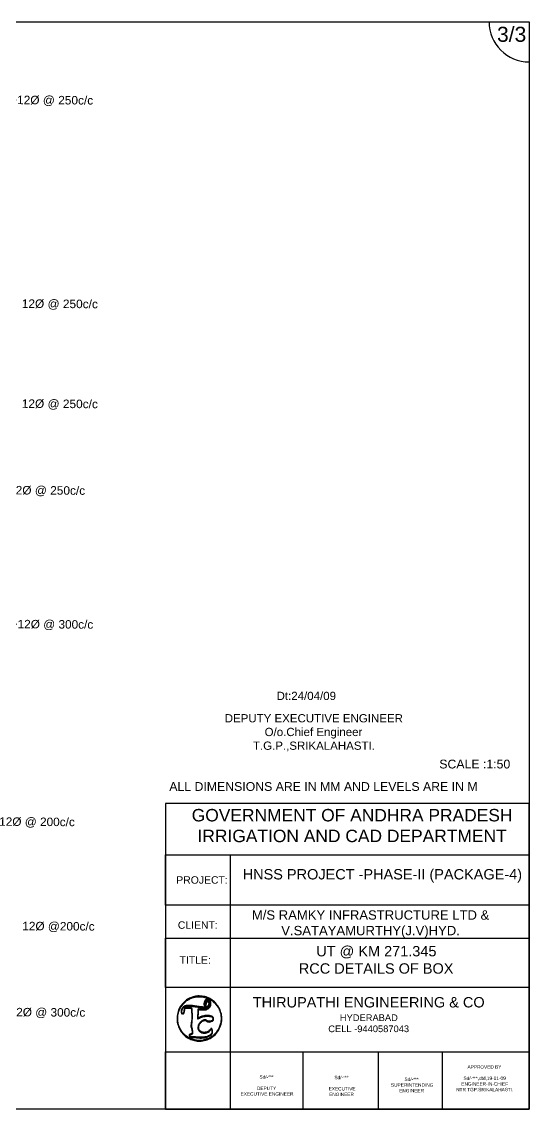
# Model space of a CAD drawing. Header units: millimetres. Extents: x 5124 to 6568637, y 2311 to 91879094.
# Drawn here: x 3739294 to 3749681, y 45933877 to 45956145 of the extents above; entities that cross this region are included whole.
import ezdxf

# ---------------------------------------------------------------- set-up
doc = ezdxf.new("R2010")
doc.units = ezdxf.units.MM
doc.header["$MEASUREMENT"] = 0
doc.layers.add('DRAWING', color=7, linetype='Continuous')
doc.layers.add('TEXT', color=7, linetype='Continuous')
doc.styles.get("Standard").update_dxf_attribs({"font": 'arial.ttf', "height": 150})

msp = doc.modelspace()

# ---------------------------------------------------------------- linework, layer by layer
for points in [[(3742852.8, 45936190.9, 0.011371), (3742802.2, 45936178.7, 0.02579), (3742764.8, 45936166.7, 0.027062), (3742729.8, 45936151.2, 0.013799), (3742687.7, 45936128.3, 0.049276), (3742649.7, 45936100.8, 0.020623), (3742604.1, 45936057.1, 0.020736), (3742561.3, 45936008.7, 0.039557), (3742531.9, 45935966, 0.070595), (3742484.8, 45935849.2, 0.067578), (3742471.1, 45935722.1, 0.067285), (3742491.8, 45935595.4, 0.06891), (3742545.3, 45935479.9, 0.057705), (3742608.3, 45935403.1, 0.054334), (3742688.3, 45935341, 0.05355), (3742781, 45935296.9, 0.052844), (3742881.4, 45935273.2, 0.040381), (3742937.9, 45935270.6, 0.03202), (3742998.8, 45935276.6, 0.031364), (3743059.8, 45935290.7, 0.03411), (3743116.8, 45935311.9, 0.075635), (3743231, 45935386.1, 0.073326), (3743319.4, 45935491.6, 0.073591), (3743373.4, 45935617.8, 0.077104), (3743387.3, 45935752.1, 0.004861), (3743385.1, 45935789.4, 0.019003), (3743382.6, 45935812.3, 0.02286), (3743378.6, 45935832.9, 0.009468), (3743371.4, 45935860.3, 0.065489), (3743327.2, 45935963.1, 0.057691), (3743256.3, 45936055.9, 0.058022), (3743166.5, 45936129.6, 0.068022), (3743066.8, 45936176.1, 0.035725), (3743016.5, 45936187.8, 0.021943), (3742956.1, 45936194.6, 0.021989), (3742897.3, 45936196.1, 0.048915)], [(3743042.7, 45936166.2, -0.010053), (3743075.7, 45936156.8, -0.02116), (3743100.7, 45936147.9, -0.022523), (3743124, 45936137.2, -0.013074), (3743150.9, 45936122.5, -0.040153), (3743201.2, 45936087.6, -0.032263), (3743249.4, 45936042.6, -0.031944), (3743291.9, 45935991.2, -0.036921), (3743325.3, 45935937.2, -0.012801), (3743336.6, 45935914, -0.018323), (3743345.4, 45935892.9, -0.011926), (3743351.4, 45935875.3, -0.421559), (3743349.6, 45935871.8, 0.438354), (3743349.3, 45935871.2, 0.035377), (3743350.1, 45935869.5, 0.030088), (3743351.5, 45935867.2, 0.016409), (3743353.6, 45935864.6, -0.136522), (3743363.5, 45935842.5, -0.015322), (3743370, 45935787.2, -0.019775), (3743372.9, 45935727.9, -0.035566), (3743369.8, 45935679.3, -0.046854), (3743349.5, 45935591.5, -0.049001), (3743313.4, 45935510.3, -0.049074), (3743262.2, 45935437.9, -0.047266), (3743197.3, 45935375.8, -0.036649), (3743162.3, 45935352.1, -0.020541), (3743116.7, 45935328.2, -0.020402), (3743070.8, 45935308.9, -0.050634), (3743035.5, 45935299.6, 0.011096), (3743028.9, 45935298.4, 0.006376), (3743021.1, 45935296.7, 0.006368), (3743013.2, 45935294.8, 0.010561), (3743006.7, 45935292.9, -0.075797), (3742945.9, 45935284.2, -0.036256), (3742867, 45935290.6, -0.035773), (3742786.8, 45935309, -0.053967), (3742721, 45935337.2, -0.043816), (3742646.5, 45935388.2, -0.050353), (3742585.8, 45935449.2, -0.04992), (3742538.1, 45935521.7, -0.041857), (3742502.3, 45935606.5, -0.041799), (3742491.8, 45935651, -0.022952), (3742486.1, 45935706.7, -0.022835), (3742485.5, 45935763.6, -0.036198), (3742490.8, 45935812.1, -0.027029), (3742500.8, 45935854.4, -0.021589), (3742516.1, 45935898.9, -0.021847), (3742534.8, 45935941, -0.030803), (3742555.4, 45935976.7, -0.030973), (3742580.5, 45936009.9, -0.014365), (3742616.9, 45936050, -0.013732), (3742654.2, 45936086.7, -0.048124), (3742681, 45936107.2, -0.015617), (3742702.3, 45936119.6, -0.006514), (3742731.8, 45936135.1, -0.006284), (3742761.1, 45936149.4, -0.02113), (3742780.7, 45936157.8, -0.047647), (3742839.6, 45936173.7, -0.034153), (3742907.5, 45936180.5, -0.033468), (3742977.5, 45936178.1, -0.039389)], [(3743069.2, 45936124.8, 0.079905), (3743057.1, 45936117.4, 0.042826), (3743044.8, 45936104.8, 0.042991), (3743035.1, 45936090.6, 0.097401), (3743031, 45936078.3, -0.017144), (3743029.9, 45936071.4, -0.007361), (3743028, 45936062.3, -0.007273), (3743025.6, 45936052.6, -0.009527), (3743023.2, 45936043.8, 0.057314), (3743020.1, 45936026.6, 0.105744), (3743022.2, 45936012.6, 0.129803), (3743029.4, 45936002.6, 0.112787), (3743040.9, 45935996.7, 0.089359), (3743054.6, 45935995.8, 0.205539), (3743063.4, 45936000.8, 0.119945), (3743068.8, 45936013.1, 0.023277), (3743071.9, 45936037.5, -0.017196), (3743074.7, 45936062.5, -0.101894), (3743079.2, 45936074.7, -0.209902), (3743086.5, 45936079.8, -0.109281), (3743097.8, 45936079.5, -0.199104), (3743112, 45936068.9, -0.104543), (3743119.3, 45936047.8, -0.087788), (3743117.9, 45936022, -0.092435), (3743107.7, 45935998.8, -0.140361), (3743084.2, 45935979.1, -0.085225), (3743048.7, 45935970.2, -0.045138), (3742993, 45935971, -0.010085), (3742898.5, 45935982.8, 0.001129), (3742806.9, 45935996, 0.010475), (3742767.2, 45936000.7, 0.019654), (3742737.1, 45936002.5, 0.009807), (3742699, 45936002.5, 0.021045), (3742658.8, 45936000, 0.064199), (3742632.2, 45935993.7, 0.07759), (3742610.9, 45935981.7, 0.04157), (3742588.9, 45935961, 0.033858), (3742573.7, 45935941.8, 0.055821), (3742564, 45935923.5, 0.056084), (3742558.6, 45935903.5, 0.03454), (3742556.6, 45935879.3, 0.036481), (3742558, 45935854.9, 0.103396), (3742563.6, 45935838.9, 0.148662), (3742573.7, 45935829.9, 0.109578), (3742588.4, 45935826.6, 0.120124), (3742603, 45935830.1, 0.145), (3742613, 45935839.8, 0.076305), (3742620.3, 45935858.8, 0.015923), (3742626.6, 45935893.8, -0.009484), (3742629.6, 45935911.3, -0.012925), (3742632.9, 45935926.8, -0.009784), (3742636.3, 45935939.5, -0.12767), (3742638.7, 45935943.7, -0.187867), (3742648.3, 45935947.9, -0.006627), (3742689.2, 45935949.1, -0.01166), (3742728.8, 45935948.9, -0.060862), (3742750.4, 45935945.6, -0.161099), (3742759.3, 45935939.5, -0.110854), (3742764.6, 45935928.4, -0.037878), (3742767.7, 45935906.5, -0.003666), (3742770.8, 45935853, 0.004284), (3742772, 45935833.5, 0.004704), (3742773.4, 45935814.6, 0.004401), (3742775, 45935798.5, 0.023561), (3742776.3, 45935789.8, -0.066487), (3742777.3, 45935774.3, -0.007257), (3742774.4, 45935738.7, -0.006419), (3742768.8, 45935686.9, -0.001903), (3742758.8, 45935607.9, 0.0101), (3742756.2, 45935584.5, 0.046767), (3742756.3, 45935570.9, 0.054451), (3742758.9, 45935558.5, 0.016832), (3742765.4, 45935540.6, -0.025497), (3742770.5, 45935526, -0.017703), (3742774.7, 45935509.1, -0.016989), (3742777.9, 45935491, -0.017395), (3742779.9, 45935472.8), (3742782.7, 45935434), (3742764.2, 45935423.6, -0.015536), (3742756.6, 45935419.6, -0.017122), (3742749, 45935416.2, -0.016739), (3742742.4, 45935413.8, -0.078777), (3742738.4, 45935413.2, 0.131176), (3742728.7, 45935410.6, 0.136592), (3742721.8, 45935403.6, 0.106124), (3742718.4, 45935392.4, 0.058162), (3742718.9, 45935378, 0.016688), (3742720.3, 45935370, 0.019181), (3742722.3, 45935362.4, 0.018627), (3742724.4, 45935356.2, 0.096084), (3742726.4, 45935353.1, 0.155202), (3742729.7, 45935351.2, 0.015688), (3742739, 45935349.6, 0.01847), (3742750.4, 45935348.4, 0.013691), (3742763, 45935347.9, -0.011921), (3742805.9, 45935346.3, -0.00413), (3742867.7, 45935342, -0.001098), (3742933.1, 45935336.8, -0.118504), (3742941.5, 45935334, 0.16291), (3742951, 45935331.8, 0.003581), (3742998.9, 45935336.6, 0.008625), (3743044.9, 45935342.3, 0.028406), (3743074.8, 45935348.3, 0.032579), (3743103.1, 45935357.7, 0.025466), (3743132.5, 45935371.4, 0.026004), (3743158.3, 45935386.8, 0.061344), (3743175.3, 45935401.5, 0.068447), (3743190.2, 45935423.4, 0.076262), (3743198, 45935447.7, 0.067476), (3743198.6, 45935475.6, 0.040065), (3743192.2, 45935508.4, 0.044341), (3743186.3, 45935524, 0.167899), (3743179, 45935531.3, 0.248042), (3743170.7, 45935531.1, 0.093969), (3743161.6, 45935523.4, -0.014529), (3743132.8, 45935489.6, -0.059632), (3743112.5, 45935472, -0.07471), (3743090.9, 45935461.7, -0.031322), (3743059.6, 45935454.2, -0.011719), (3743039.6, 45935451.2, -0.030157), (3743025, 45935450.3, -0.035481), (3743011.8, 45935451.1, -0.022756), (3742996.8, 45935453.9, -0.041651), (3742973.4, 45935461.4, -0.044873), (3742952.3, 45935472.6, -0.048687), (3742935.3, 45935486.1, -0.078972), (3742924.1, 45935500.9, -0.088886), (3742917.4, 45935522.1, -0.038681), (3742915.7, 45935551.8, -0.038538), (3742918.8, 45935582.3, -0.068656), (3742926.5, 45935606.2, -0.047822), (3742940.6, 45935629.3, -0.035478), (3742960.1, 45935651.9, -0.035754), (3742982.4, 45935671.3, -0.052131), (3743004.7, 45935684.6, -0.030465), (3743028.5, 45935694, -0.089851), (3743045.7, 45935696.3, -0.11423), (3743060.3, 45935692.2, -0.067663), (3743074.9, 45935681.5, 0.096235), (3743093.4, 45935669.4, 0.073317), (3743117, 45935663.7, 0.064558), (3743144.1, 45935664.6, 0.048869), (3743172.8, 45935672.3, 0.015923), (3743199.4, 45935683.3, 0.109612), (3743210.6, 45935691.7, 0.141247), (3743215.8, 45935703.1, 0.03256), (3743217.6, 45935724.4, 0.013265), (3743217.5, 45935741, 0.061516), (3743216, 45935750.4, 0.091027), (3743212.6, 45935757.4, 0.050414), (3743206.2, 45935764.3, 0.128873), (3743155.5, 45935790.1, 0.05989), (3743081.6, 45935797, 0.055893), (3743000.9, 45935785.9, 0.065288), (3742929, 45935757.3, -0.008116), (3742920.3, 45935752.6, -0.012981), (3742912.8, 45935748.9, -0.006773), (3742906.4, 45935746.1, -0.304845), (3742905, 45935746.4, -0.211798), (3742904.4, 45935747.9, -0.000838), (3742905.4, 45935767, -0.003985), (3742906.7, 45935788.8, -0.002472), (3742908.6, 45935814.3, 0.004385), (3742910.5, 45935841, 0.005065), (3742911.8, 45935866.5, 0.004554), (3742912.5, 45935888.1, 0.029433), (3742912.1, 45935899), (3742910.3, 45935917.5), (3742932.1, 45935914.1, 0.022308), (3742943.9, 45935912.8, 0.005402), (3742963.6, 45935911.7, 0.005531), (3742986.3, 45935911, 0.005473), (3743009.1, 45935910.8, 0.006594), (3743041.3, 45935911.3, 0.031106), (3743059.7, 45935912.9, 0.045299), (3743074.3, 45935916.5, 0.025886), (3743091.2, 45935923.4, 0.074598), (3743122.6, 45935944.3, 0.070434), (3743147.3, 45935973.8, 0.07263), (3743162.2, 45936008.1, 0.089071), (3743165.3, 45936042.9, 0.01957), (3743162, 45936068, 0.056074), (3743157.1, 45936084.9, 0.065261), (3743149.1, 45936098.8, 0.034277), (3743135.9, 45936113.8, 0.027009), (3743126.8, 45936121.9, 0.068734), (3743119.2, 45936126.4, 0.07176), (3743110.9, 45936128.6, 0.031521), (3743099.4, 45936129.1, 0.016443), (3743090.8, 45936128.7, 0.015199), (3743082, 45936127.8, 0.015395), (3743074.2, 45936126.4, 0.04795)], [(3743120.4, 45936109, -0.056619), (3743133.9, 45936095.2, -0.070112), (3743142.8, 45936079.7, -0.063176), (3743147.7, 45936061, -0.036102), (3743149, 45936037.6, -0.026103), (3743147.4, 45936013.8, -0.05922), (3743143.1, 45935996.2, -0.061276), (3743135, 45935980.5, -0.029698), (3743121.1, 45935962.6, -0.094532), (3743094, 45935941.5, -0.069609), (3743057.9, 45935928.9, -0.05177), (3743010.1, 45935924.5, -0.023109), (3742947, 45935928.1, 0.014899), (3742915.5, 45935930.4, 0.124815), (3742901.7, 45935927.5, 0.252886), (3742895.8, 45935919.3, 0.073732), (3742896.1, 45935903.3, -0.042717), (3742897, 45935892.4, -0.005288), (3742896.7, 45935868.4, -0.006212), (3742895.7, 45935840, -0.005103), (3742893.8, 45935809.6, 0.004606), (3742891.9, 45935776.8, 0.010714), (3742891.1, 45935752.2, 0.007341), (3742891.2, 45935733.6, 0.193504), (3742893.2, 45935729.1, 0.272952), (3742897.2, 45935728, 0.017404), (3742909.5, 45935732, 0.018882), (3742925.9, 45935738.7, 0.007944), (3742947.4, 45935748.9, -0.00991), (3742976.5, 45935762.5, -0.029968), (3742997, 45935770.2, -0.03192), (3743017.6, 45935775.1, -0.012489), (3743046.4, 45935779.3, -0.031624), (3743095.4, 45935782.1, -0.042774), (3743139.5, 45935778, -0.049658), (3743175.5, 45935767.8, -0.102801), (3743199.9, 45935751.8, -0.146745), (3743204.6, 45935743.1, -0.055372), (3743205.9, 45935729, -0.054274), (3743204.1, 45935714.3, -0.094139), (3743199, 45935703.2, -0.119575), (3743188.3, 45935693.8, -0.039208), (3743168.9, 45935685.4, -0.03788), (3743146, 45935679.6, -0.043914), (3743123.6, 45935677.6, -0.027336), (3743110.5, 45935678.3, -0.068469), (3743101.3, 45935680.6, -0.065144), (3743092.7, 45935685.4, -0.022939), (3743081.8, 45935694.4, 0.07041), (3743063.4, 45935706.9, 0.111511), (3743044.9, 45935711.2, 0.08847), (3743023.3, 45935707.6, 0.032101), (3742994.7, 45935695.2, 0.049567), (3742970.3, 45935679.6, 0.035227), (3742946.4, 45935657.7, 0.034846), (3742925.4, 45935632.3, 0.044392), (3742910, 45935606.2, 0.072348), (3742904.1, 45935587, 0.020236), (3742900.6, 45935555.8, 0.012952), (3742899.1, 45935524.5, 0.265664), (3742903.5, 45935516.5, -0.115377), (3742905.2, 45935514.7, -0.049412), (3742906.8, 45935511.6, -0.04534), (3742907.8, 45935507.9, -0.044785), (3742908.1, 45935504.1, 0.179828), (3742913, 45935491, 0.032309), (3742931.5, 45935472.2, 0.035345), (3742953.9, 45935454.8, 0.067561), (3742974.3, 45935444.9, 0.028537), (3742997.9, 45935438.5, 0.039847), (3743019.7, 45935435.8, 0.038236), (3743042.2, 45935436.5, 0.023572), (3743068.4, 45935440.6, 0.033201), (3743095.4, 45935448, 0.052304), (3743117.2, 45935458.2, 0.054197), (3743135.8, 45935472.4, 0.038969), (3743153.3, 45935491.9, -0.007998), (3743160, 45935500.3, -0.011914), (3743166.1, 45935507.4, -0.007046), (3743171.4, 45935513.1, -0.189724), (3743173.2, 45935514, -0.31512), (3743174.7, 45935513, -0.012989), (3743177.2, 45935507, -0.018519), (3743179.7, 45935499.2, -0.0116), (3743182.2, 45935489.9, -0.076654), (3743185.1, 45935455.1, -0.116551), (3743176, 45935426.2, -0.101292), (3743153.8, 45935401.7, -0.047771), (3743116.9, 45935379.7, -0.047916), (3743069.2, 45935362.5, -0.038807), (3743015.5, 45935353.2, -0.030246), (3742949.4, 45935350.9, -0.013533), (3742862.5, 45935355.6, 0.003397), (3742834.5, 45935357.6, 0.003258), (3742806.1, 45935359.3, 0.003226), (3742781, 45935360.5, 0.011736), (3742765.1, 45935360.8), (3742735.1, 45935360.6), (3742735.1, 45935374.9), (3742735.1, 45935386), (3742735.1, 45935392.8, -0.255878), (3742736, 45935394.5, -0.021331), (3742740.6, 45935397.1, -0.024284), (3742746.7, 45935400, -0.016153), (3742753.9, 45935402.6, 0.029102), (3742762, 45935405.9, 0.019825), (3742770.8, 45935410.4, 0.020023), (3742779, 45935415.5, 0.037497), (3742785.1, 45935420.4, 0.047773), (3742792.1, 45935428.3, 0.109676), (3742795.3, 45935435.6, 0.059805), (3742796.1, 45935446.1, 0.007063), (3742794.8, 45935469.4, 0.017193), (3742793, 45935485.9, 0.01193), (3742790, 45935504.3, 0.012048), (3742786.2, 45935521.9, 0.024163), (3742782.2, 45935535.6, -0.021994), (3742777.1, 45935552.7, -0.038871), (3742774.6, 45935567.3, -0.030789), (3742774.2, 45935584.2, -0.009072), (3742775.5, 45935610.1, -0.001709), (3742776.9, 45935628.7, -0.001884), (3742778.3, 45935646.7, -0.001751), (3742779.7, 45935662.1, -0.009616), (3742780.6, 45935670.4, 0.002783), (3742788.1, 45935730.8, 0.015642), (3742790.9, 45935763.2, 0.027419), (3742791, 45935786.8, 0.025052), (3742788.4, 45935811, -0.013359), (3742786.4, 45935827, -0.007032), (3742784.7, 45935846.9, -0.006991), (3742783.5, 45935867.4, -0.010691), (3742783.1, 45935885.2, 0.009817), (3742782.4, 45935917.4, 0.054013), (3742779.8, 45935934.6, 0.099692), (3742774.4, 45935945.6, 0.084336), (3742764.9, 45935954.5, 0.111049), (3742747.8, 45935960.9, 0.01671), (3742711, 45935964.8, 0.019303), (3742673.4, 45935966, 0.061247), (3742648.5, 45935962.7, 0.116126), (3742634.2, 45935955.2, 0.097571), (3742623.7, 45935941.7, 0.067516), (3742616.4, 45935920.7, 0.026486), (3742611.9, 45935890.4, -0.029178), (3742607.9, 45935864, -0.08956), (3742601.1, 45935847.3, -0.186289), (3742592, 45935840.6, -0.209405), (3742581.2, 45935842.1, -0.132851), (3742573.2, 45935850.9, -0.091992), (3742569.1, 45935863.8, -0.064225), (3742569.3, 45935881.4, -0.027894), (3742573.9, 45935904.5, -0.043994), (3742581.7, 45935926.7, -0.055217), (3742592.9, 45935945.5, -0.053692), (3742608.2, 45935961.7, -0.038475), (3742628.3, 45935976.5, -0.115688), (3742660, 45935987.1, -0.031518), (3742713.2, 45935988.8, -0.022483), (3742789.1, 45935983, -0.007666), (3742898.5, 45935967.9, 0.006179), (3742932, 45935963.2, 0.0054), (3742967.2, 45935959.1, 0.005436), (3742999.1, 45935956, 0.016056), (3743021.1, 45935954.9, 0.009603), (3743045.7, 45935954.9, 0.036421), (3743061, 45935956.3, 0.048057), (3743073.7, 45935959.6, 0.026799), (3743088.4, 45935966, 0.051449), (3743108.9, 45935979.1, 0.079901), (3743123.1, 45935994.5, 0.083725), (3743131.3, 45936013.1, 0.062275), (3743134.1, 45936035.3, 0.027547), (3743133.4, 45936046.5, 0.025908), (3743131.6, 45936057.7, 0.027051), (3743128.7, 45936068.1, 0.042534), (3743125.1, 45936076.6, 0.029286), (3743119.3, 45936086.1, 0.113768), (3743114.2, 45936090.7, 0.10469), (3743107.4, 45936092.8, 0.022841), (3743095, 45936093.4, 0.022154), (3743082.6, 45936092.8, 0.107946), (3743076, 45936090.8, 0.118554), (3743071.1, 45936086.2, 0.029201), (3743065.6, 45936076.6, 0.04357), (3743062.3, 45936068.2, 0.022936), (3743059.6, 45936057.3, 0.022268), (3743057.8, 45936045.6, 0.027017), (3743057.2, 45936034.5, -0.013965), (3743056.8, 45936022.6, -0.050225), (3743055.6, 45936015.1, -0.097184), (3743053.6, 45936010.8, -0.23583), (3743050.5, 45936009.3, -0.162421), (3743042.1, 45936012.1, -0.180712), (3743037.5, 45936019.2, -0.084641), (3743037, 45936032.6, -0.019045), (3743040.7, 45936055, -0.042593), (3743048.7, 45936082, -0.090406), (3743060.1, 45936100.6, -0.113659), (3743075.4, 45936111.3, -0.096515), (3743094.8, 45936115, -0.029399), (3743102.3, 45936114.6, -0.028215), (3743109.8, 45936113.3, -0.029397), (3743116.3, 45936111.3, -0.08398)]]:
    msp.add_lwpolyline(points, format="xyb", close=True)
at = {"layer": 'DRAWING'}
msp.add_lwpolyline([(3718709.2, 45956144.9), (3749680.8, 45956144.9), (3749680.8, 45933876.9), (3718709.2, 45933876.9)], close=True, dxfattribs=at)
msp.add_arc((3749680.8, 45956144.9), 822.2, 180, 270, dxfattribs=at)
at = {"layer": 'TEXT'}
for points in [[(3749680.8, 45940140.4), (3742233.9, 45940140.4), (3742233.9, 45933876.9), (3749680.8, 45933876.9)], [(3742233.9, 45939085.3), (3749680.8, 45939085.3), (3749680.8, 45938052.7), (3742233.9, 45938052.7)], [(3742233.9, 45937378.5), (3749680.8, 45937378.5), (3749680.8, 45936370.8), (3742233.9, 45936370.8)], [(3742233.9, 45935052.2), (3749680.8, 45935052.2), (3749680.8, 45933876.9), (3742233.9, 45933876.9)]]:
    msp.add_lwpolyline(points, close=True, dxfattribs=at)
for points in [[(3743556.3, 45939085.3), (3743556.3, 45933876.9)], [(3745044.3, 45935052.2), (3745044.3, 45933876.9)], [(3746589.4, 45935052.2), (3746589.4, 45933876.9)], [(3747901.2, 45935052.2), (3747901.2, 45933876.9)]]:
    msp.add_lwpolyline(points, dxfattribs=at)

# ---------------------------------------------------------------- texts
at = {"layer": 'DRAWING'}
for s, height, p in [('12Ø @ 250c/c+12Ø @ 250c/c', 173.998, (3737498.7, 45954468)), ('12Ø @ 250c/c ', 173.998, (3739293.9, 45950287.2)), ('12Ø @ 250c/c ', 173.998, (3739293.9, 45948239.8)), ('12Ø @ 250c/c+12Ø @ 250c/c', 173.998, (3737334.7, 45946477.5)), ('12Ø @ 200c/c+12Ø @ 300c/c', 173.004, (3737518.8, 45943735.6)), ('12Ø @ 200c/c ', 173.004, (3738831, 45939681.7)), ('12Ø @200c/c ', 173.004, (3739303.8, 45937543)), ('12Ø @ 200c/c+12Ø @ 300c/c', 173.004, (3737355.8, 45935790.8))]:
    msp.add_text(s, height=height, rotation=359.65712, dxfattribs=at).set_placement(p)
at = {"layer": 'TEXT'}
for s, height, p in [('3/3', 308.55, (3749021.1, 45955733.9)), ('Dt:24/04/09', 168.399, (3744509.2, 45942256.8)), ('SCALE :1:50', 179.859, (3747839.9, 45940855.2))]:
    msp.add_text(s, height=height, dxfattribs=at).set_placement(p)
at = {"layer": 'TEXT', "attachment_point": 1}
for s, insert, char_height, width in [('\\pi652.31;DEPUTY EXECUTIVE ENGINEER\\P\\pi1469;O/o.Chief Engineer\\P\\pi1229.8;T.G.P.,SRIKALAHASTI.', (3742795.4, 45941967.1), 168.399, 4930.593), ('ALL DIMENSIONS ARE IN MM AND LEVELS ARE IN M', (3742313.4, 45940575.4), 179.859, 6418.507), ('PROJECT:', (3742456.2, 45938648), 152.55, 1423.362), ('\\pi10.886;M/S RAMKY INFRASTRUCTURE LTD &\\P\\pi612.06;V.SATAYAMURTHY(J.V)HYD.', (3743992.6, 45937950.3), 191.509, 4856.383), ('CLIENT:', (3742488.5, 45937724.8), 152.55, 1423.362), ('\\pi2082.9;UT @ KM 271.345\\P\\pi1726.1;RCC DETAILS OF BOX', (3743238.7, 45937219.6), 212.339, 6591.599), ('TITLE:', (3742523.6, 45937009.8), 152.55, 827.23), ('\\pi932.62;THIRUPATHI ENGINEERING & CO\\P\\pi2715;{\\H0.64302x;HYDERABAD\\P\\pi2477.6;CELL -9440587043}', (3743089.6, 45936173.7), 212.339, 6591.599), ('\\pi1598.7;Sd/-***\\P\\pi1740.2;\\P\\pi1547.8;DEPUTY \\P\\pi1186.4; EXECUTIVE ENGINEER', (3742560.3, 45934572.8), 69.339, 3480.307), ('\\pi1598.7;Sd/-***\\P\\pi1726.7; \\P\\pi1454.8; EXECUTIVE \\P\\pi1491.6;ENGINEER', (3744094.1, 45934561.7), 69.339, 3480.307), ('\\pi235.98;APPROVED BY\\P\\pi582.82;\\P\\pi153.64;Sd/-***,dtd,19-01-09 \\P\\pi109.91;ENGINEER-IN-CHIEF\\P\\pi4.0359;NTR TGP:SRIKALAHASTI.', (3748180.6, 45934777.5), 69.339, 1165.637), ('\\pi1598.7;Sd/-***\\P\\pi1296.5; SUPERINTENDING  \\P\\pi1491.6;ENGINEER', (3745528.4, 45934524.8), 69.339, 3480.307)]:
    msp.add_mtext(s, dxfattribs=dict(at, insert=insert, char_height=char_height, width=width))
at = {"layer": 'TEXT', "color": 7, "width": 7266.788, "attachment_point": 5}
for s, insert, char_height in [('GOVERNMENT OF ANDHRA PRADESH\\PIRRIGATION AND CAD DEPARTMENT', (3746055.1, 45939684.1), 254.807), ('HNSS PROJECT -PHASE-II (PACKAGE-4)', (3746674.3, 45938656.7), 212.339)]:
    msp.add_mtext(s, dxfattribs=dict(at, insert=insert, char_height=char_height))

doc.saveas('drawing.dxf')
